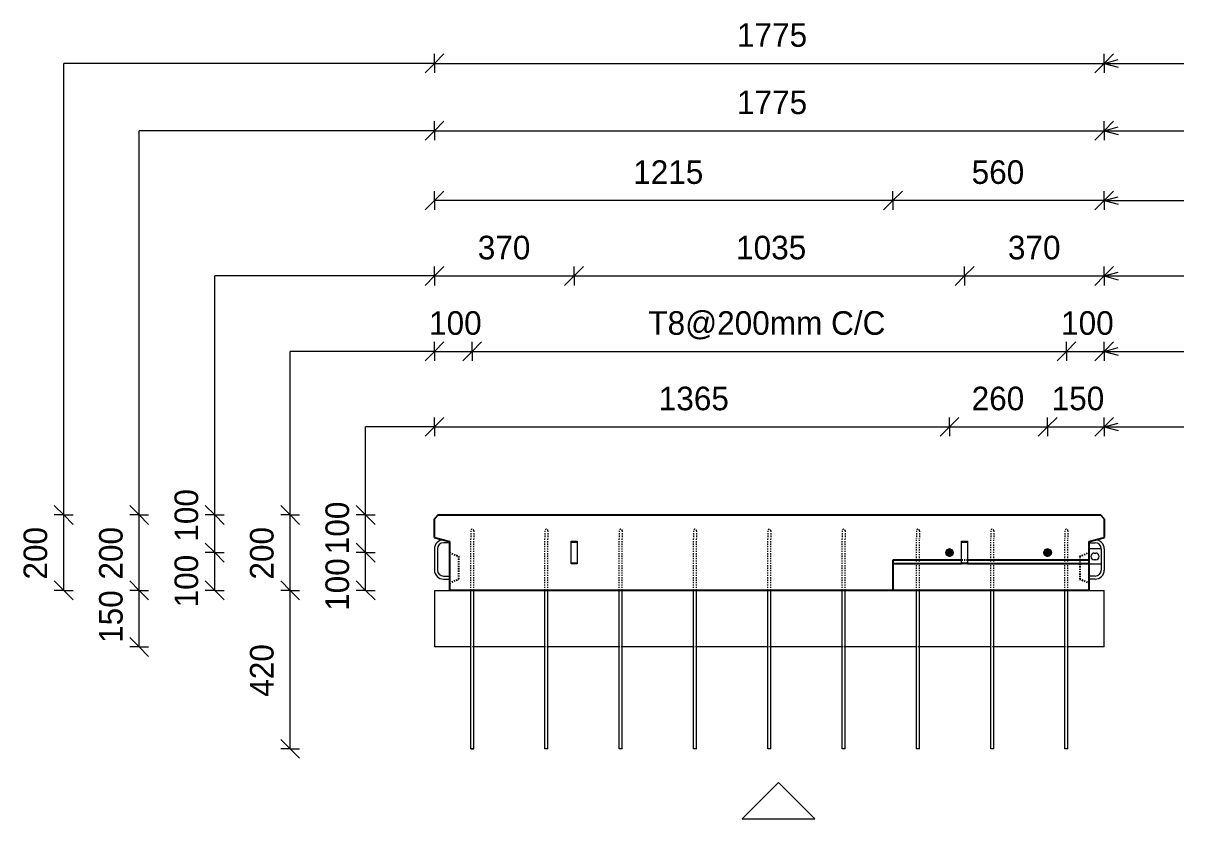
# Model space of a CAD drawing. Header units: millimetres. Extents: x -6666 to 6873, y 1067 to 19439.
# Drawn here: x -3051 to 25, y 17330 to 19439 of the extents above; entities that cross this region are included whole.
import ezdxf

# ---------------------------------------------------------------- set-up
doc = ezdxf.new("R2010")
doc.units = ezdxf.units.MM
doc.linetypes.add('Dash', pattern=[6.36, 3.18, -3.18])
for name, color, linetype, lineweight in [('A-ANNO-DIMS', 211, 'Continuous', 9), ('A-ANNO-DIMS-25', 211, 'Continuous', 9), ('A-DETL-THIN', 151, 'Continuous', 18), ('A-GENM', 13, 'Continuous', 18), ('A-WALL', 113, 'Continuous', 25), ('A-WALL-HDLN', 110, 'Dash', 25), ('G-ANNO-TEXT', 231, 'Continuous', 9), ('S-BEAM', 12, 'Continuous', 18), ('S-BEAM-HDLN', 1, 'Dash', 18), ('S-RBAR', 171, 'Continuous', 18)]:
    doc.layers.add(name, color=color, linetype=linetype, lineweight=lineweight)
doc.styles.add('Nirmala UI Semilight', font='NirmalaS.ttf', dxfattribs={"height": 62.5})
doc.dimstyles.new('Arrow_Filled_-_2_5_NI_UI', dxfattribs={"dimscale": 304.8, "dimtxt": 65.460247, "dimasz": 0.164042, "dimexe": 0.082021, "dimexo": 0.0625, "dimgap": 0.082021, "dimtad": 1, "dimdec": 0, "dimzin": 0, "dimdsep": 46, "dimtxsty": 'Nirmala UI Semilight', "dimblk1": 'OBLIQUE', "dimblk2": 'OBLIQUE', "dimsah": 1, "dimcen": 0.09, "dimazin": 0, "dimtfac": 1, "dimtdec": 4, "dimtix": 1, "dimtmove": 0, "dimatfit": 3, "dimfxl": 0.082021, "dimfxlon": 1, "dimtvp": 1, "dimtolj": 1, "dimtzin": 0, "dimarcsym": 2})
doc.dimstyles.new('Arrow_Filled_-_2_5_NI_UI_1', dxfattribs={"dimscale": 304.8, "dimtxt": 65.460247, "dimasz": 0.164042, "dimexe": 0.082021, "dimexo": 0.0625, "dimgap": 0.082021, "dimtad": 1, "dimdec": 0, "dimzin": 0, "dimdsep": 46, "dimtxsty": 'Nirmala UI Semilight', "dimblk1": 'OBLIQUE', "dimblk2": 'OBLIQUE', "dimsah": 1, "dimcen": 0.09, "dimazin": 0, "dimtfac": 1, "dimtdec": 4, "dimtix": 1, "dimtmove": 2, "dimatfit": 3, "dimfxl": 0.082021, "dimfxlon": 1, "dimtvp": 1, "dimtolj": 1, "dimtzin": 0, "dimarcsym": 2})

# ---------------------------------------------------------------- blocks, each defined once
blk = doc.blocks.new('RR spread anchor face based - RR-SA-4_0-320-1726835-Elevation Top1')
at = {"layer": 'A-GENM'}
for p, q in [((-4324.2, 18045.4), (-4356.2, 18045.4)), ((-4342.5, 18034.4), (-4338.5, 18034.4)), ((-4356.2, 18005.4), (-4324.2, 18005.4)), ((-4338.5, 18016.4), (-4342.5, 18016.4))]:
    blk.add_line(p, q, dxfattribs=at)
for centre, start, end in [((-4342.5, 18025.4), 90, 270), ((-4338.5, 18025.4), 270, 90)]:
    blk.add_arc(centre, 9, start, end, dxfattribs=at)
blk = doc.blocks.new('RR spread anchor face based - RR-SA-7_5-260-1726841-Elevation Top1')
at = {"layer": 'A-GENM'}
for p, q in [((-5729.2, 18063.1), (-5729.2, 18065.6)), ((-5729.2, 18065.6), (-5713.2, 18065.6)), ((-5729.2, 18008.1), (-5729.2, 18063.1)), ((-5729.2, 18063.1), (-5713.2, 18063.1)), ((-5713.2, 18065.6), (-5713.2, 18063.1)), ((-5713.2, 18063.1), (-5713.2, 18008.1)), ((-5729.2, 18005.6), (-5729.2, 18008.1)), ((-5729.2, 18008.1), (-5713.2, 18008.1)), ((-5713.2, 18005.6), (-5729.2, 18005.6)), ((-5713.2, 18008.1), (-5713.2, 18005.6))]:
    blk.add_line(p, q, dxfattribs=at)
blk = doc.blocks.new('DIMBLOCK15-Elevation Top1')
at = {"layer": 'A-ANNO-DIMS-25'}
for p, q in [((-1960.7, 19332.3), (-1935.7, 19357.3)), ((-1960.7, 19332.3), (-1960.7, 19357.3)), ((-185.7, 19332.3), (-160.7, 19357.3)), ((-185.7, 19332.3), (-185.7, 19357.3)), ((-1960.7, 19332.3), (-1985.7, 19307.3)), ((-1960.7, 19332.3), (-185.7, 19332.3)), ((-1960.7, 19332.3), (-1960.7, 19307.3)), ((-185.7, 19332.3), (-210.7, 19307.3)), ((-185.7, 19332.3), (-185.7, 19307.3))]:
    blk.add_line(p, q, dxfattribs=at)
at = {"layer": 'A-ANNO-DIMS-25', "color": 0, "insert": (-1158.9, 19438.9), "char_height": 62.5, "width": 205.664, "attachment_point": 1, "line_spacing_factor": 1.142579, "style": 'Nirmala UI Semilight'}
blk.add_mtext('1775', dxfattribs=at)
blk = doc.blocks.new('_Oblique')
at = {"color": 0, "linetype": 'ByBlock', "lineweight": -2}
blk.add_line((-0.5, -0.5), (0.5, 0.5), dxfattribs=at)
blk = doc.blocks.new('DIMBLOCK16-Elevation Top1')
at = {"layer": 'A-ANNO-DIMS-25'}
for p, q in [((-1960.7, 19153.9), (-1935.7, 19178.9)), ((-1960.7, 19153.9), (-1960.7, 19178.9)), ((-185.7, 19153.9), (-160.7, 19178.9)), ((-185.7, 19153.9), (-185.7, 19178.9)), ((-1960.7, 19153.9), (-1985.7, 19128.9)), ((-1960.7, 19153.9), (-185.7, 19153.9)), ((-1960.7, 19153.9), (-1960.7, 19128.9)), ((-185.7, 19153.9), (-210.7, 19128.9)), ((-185.7, 19153.9), (-185.7, 19128.9))]:
    blk.add_line(p, q, dxfattribs=at)
at = {"layer": 'A-ANNO-DIMS-25', "color": 0, "insert": (-1158.9, 19260.4), "char_height": 62.5, "width": 205.664, "attachment_point": 1, "line_spacing_factor": 1.142579, "style": 'Nirmala UI Semilight'}
blk.add_mtext('1775', dxfattribs=at)
blk = doc.blocks.new('DIMBLOCK17-Elevation Top1')
at = {"layer": 'A-ANNO-DIMS-25'}
for p, q in [((-1960.7, 18768.9), (-1935.7, 18793.9)), ((-1960.7, 18768.9), (-1960.7, 18793.9)), ((-1590.7, 18768.9), (-1565.7, 18793.9)), ((-1590.7, 18768.9), (-1590.7, 18793.9)), ((-1960.7, 18768.9), (-1985.7, 18743.9)), ((-1960.7, 18768.9), (-1590.7, 18768.9)), ((-1960.7, 18768.9), (-1960.7, 18743.9)), ((-1590.7, 18768.9), (-1615.7, 18743.9)), ((-1590.7, 18768.9), (-1590.7, 18743.9))]:
    blk.add_line(p, q, dxfattribs=at)
at = {"layer": 'A-ANNO-DIMS-25', "color": 0, "insert": (-1845.9, 18875.4), "char_height": 62.5, "width": 168.53, "attachment_point": 1, "line_spacing_factor": 1.142579, "style": 'Nirmala UI Semilight'}
blk.add_mtext('370', dxfattribs=at)
blk = doc.blocks.new('DIMBLOCK18-Elevation Top1')
at = {"layer": 'A-ANNO-DIMS-25'}
for p, q in [((-1590.7, 18768.9), (-1565.7, 18793.9)), ((-1590.7, 18768.9), (-1590.7, 18793.9)), ((-555.7, 18768.9), (-530.7, 18793.9)), ((-555.7, 18768.9), (-555.7, 18793.9)), ((-1590.7, 18768.9), (-1615.7, 18743.9)), ((-1590.7, 18768.9), (-555.7, 18768.9)), ((-1590.7, 18768.9), (-1590.7, 18743.9)), ((-555.7, 18768.9), (-580.7, 18743.9)), ((-555.7, 18768.9), (-555.7, 18743.9))]:
    blk.add_line(p, q, dxfattribs=at)
at = {"layer": 'A-ANNO-DIMS-25', "color": 0, "insert": (-1161.3, 18875.4), "char_height": 62.5, "width": 211.377, "attachment_point": 1, "line_spacing_factor": 1.142579, "style": 'Nirmala UI Semilight'}
blk.add_mtext('1035', dxfattribs=at)
blk = doc.blocks.new('DIMBLOCK19-Elevation Top1')
at = {"layer": 'A-ANNO-DIMS-25'}
for p, q in [((-555.7, 18768.9), (-530.7, 18793.9)), ((-555.7, 18768.9), (-555.7, 18793.9)), ((-185.7, 18768.9), (-160.7, 18793.9)), ((-185.7, 18768.9), (-185.7, 18793.9)), ((-555.7, 18768.9), (-580.7, 18743.9)), ((-555.7, 18768.9), (-185.7, 18768.9)), ((-555.7, 18768.9), (-555.7, 18743.9)), ((-185.7, 18768.9), (-210.7, 18743.9)), ((-185.7, 18768.9), (-185.7, 18743.9))]:
    blk.add_line(p, q, dxfattribs=at)
at = {"layer": 'A-ANNO-DIMS-25', "color": 0, "insert": (-440.9, 18875.4), "char_height": 62.5, "width": 168.53, "attachment_point": 1, "line_spacing_factor": 1.142579, "style": 'Nirmala UI Semilight'}
blk.add_mtext('370', dxfattribs=at)
blk = doc.blocks.new('DIMBLOCK20-Elevation Top1')
at = {"layer": 'A-ANNO-DIMS-25'}
for p, q in [((-1960.7, 18568.9), (-1935.7, 18593.9)), ((-1960.7, 18568.9), (-1960.7, 18593.9)), ((-1860.7, 18568.9), (-1835.7, 18593.9)), ((-1860.7, 18568.9), (-1860.7, 18593.9)), ((-1960.7, 18568.9), (-1985.7, 18543.9)), ((-1960.7, 18568.9), (-1860.7, 18568.9)), ((-1960.7, 18568.9), (-1960.7, 18543.9)), ((-1860.7, 18568.9), (-1885.7, 18543.9)), ((-1860.7, 18568.9), (-1860.7, 18543.9))]:
    blk.add_line(p, q, dxfattribs=at)
at = {"layer": 'A-ANNO-DIMS-25', "color": 0, "insert": (-1975, 18675.4), "char_height": 62.5, "width": 154.248, "attachment_point": 1, "line_spacing_factor": 1.142579, "style": 'Nirmala UI Semilight'}
blk.add_mtext('100', dxfattribs=at)
blk = doc.blocks.new('DIMBLOCK21-Elevation Top1')
at = {"layer": 'A-ANNO-DIMS-25'}
for p, q in [((-1860.7, 18568.9), (-1835.7, 18593.9)), ((-1860.7, 18568.9), (-1860.7, 18593.9)), ((-285.7, 18568.9), (-260.7, 18593.9)), ((-285.7, 18568.9), (-285.7, 18593.9)), ((-1860.7, 18568.9), (-1885.7, 18543.9)), ((-1860.7, 18568.9), (-285.7, 18568.9)), ((-1860.7, 18568.9), (-1860.7, 18543.9)), ((-285.7, 18568.9), (-310.7, 18543.9)), ((-285.7, 18568.9), (-285.7, 18543.9))]:
    blk.add_line(p, q, dxfattribs=at)
at = {"layer": 'A-ANNO-DIMS-25', "color": 0, "insert": (-1393.9, 18675.4), "char_height": 62.5, "width": 769.812, "attachment_point": 1, "line_spacing_factor": 1.142579, "style": 'Nirmala UI Semilight'}
blk.add_mtext('T8@200mm C/C', dxfattribs=at)
blk = doc.blocks.new('DIMBLOCK22-Elevation Top1')
at = {"layer": 'A-ANNO-DIMS-25'}
for p, q in [((-285.7, 18568.9), (-260.7, 18593.9)), ((-285.7, 18568.9), (-285.7, 18593.9)), ((-185.7, 18568.9), (-160.7, 18593.9)), ((-185.7, 18568.9), (-185.7, 18593.9)), ((-285.7, 18568.9), (-310.7, 18543.9)), ((-285.7, 18568.9), (-185.7, 18568.9)), ((-285.7, 18568.9), (-285.7, 18543.9)), ((-185.7, 18568.9), (-210.7, 18543.9)), ((-185.7, 18568.9), (-185.7, 18543.9))]:
    blk.add_line(p, q, dxfattribs=at)
at = {"layer": 'A-ANNO-DIMS-25', "color": 0, "insert": (-300, 18675.4), "char_height": 62.5, "width": 154.248, "attachment_point": 1, "line_spacing_factor": 1.142579, "style": 'Nirmala UI Semilight'}
blk.add_mtext('100', dxfattribs=at)
blk = doc.blocks.new('DIMBLOCK23-Elevation Top1')
at = {"layer": 'A-ANNO-DIMS-25'}
for p, q in [((-2943.1, 18135.4), (-2968.1, 18160.4)), ((-2943.1, 18135.4), (-2968.1, 18135.4)), ((-2943.1, 17935.4), (-2943.1, 18135.4)), ((-2943.1, 18135.4), (-2918.1, 18110.4)), ((-2943.1, 18135.4), (-2918.1, 18135.4)), ((-2943.1, 17935.4), (-2968.1, 17960.4)), ((-2943.1, 17935.4), (-2968.1, 17935.4)), ((-2943.1, 17935.4), (-2918.1, 17910.4)), ((-2943.1, 17935.4), (-2918.1, 17935.4))]:
    blk.add_line(p, q, dxfattribs=at)
at = {"layer": 'A-ANNO-DIMS-25', "color": 0, "insert": (-3049.6, 17964), "char_height": 62.5, "width": 171.387, "attachment_point": 1, "rotation": 90, "line_spacing_factor": 1.142579, "style": 'Nirmala UI Semilight'}
blk.add_mtext('200', dxfattribs=at)
blk = doc.blocks.new('DIMBLOCK24-Elevation Top1')
at = {"layer": 'A-ANNO-DIMS-25'}
for p, q in [((-2743.1, 17935.4), (-2768.1, 17960.4)), ((-2743.1, 17935.4), (-2768.1, 17935.4)), ((-2743.1, 17785.4), (-2743.1, 17935.4)), ((-2743.1, 17935.4), (-2718.1, 17910.4)), ((-2743.1, 17935.4), (-2718.1, 17935.4)), ((-2743.1, 17785.4), (-2768.1, 17810.4)), ((-2743.1, 17785.4), (-2768.1, 17785.4)), ((-2743.1, 17785.4), (-2718.1, 17760.4)), ((-2743.1, 17785.4), (-2718.1, 17785.4))]:
    blk.add_line(p, q, dxfattribs=at)
at = {"layer": 'A-ANNO-DIMS-25', "color": 0, "insert": (-2849.6, 17796.2), "char_height": 62.5, "width": 154.248, "attachment_point": 1, "rotation": 90, "line_spacing_factor": 1.142579, "style": 'Nirmala UI Semilight'}
blk.add_mtext('150', dxfattribs=at)
blk = doc.blocks.new('DIMBLOCK25-Elevation Top1')
at = {"layer": 'A-ANNO-DIMS-25'}
for p, q in [((-2743.1, 18135.4), (-2768.1, 18160.4)), ((-2743.1, 18135.4), (-2768.1, 18135.4)), ((-2743.1, 17935.4), (-2743.1, 18135.4)), ((-2743.1, 18135.4), (-2718.1, 18110.4)), ((-2743.1, 18135.4), (-2718.1, 18135.4)), ((-2743.1, 17935.4), (-2768.1, 17960.4)), ((-2743.1, 17935.4), (-2768.1, 17935.4)), ((-2743.1, 17935.4), (-2718.1, 17910.4)), ((-2743.1, 17935.4), (-2718.1, 17935.4))]:
    blk.add_line(p, q, dxfattribs=at)
at = {"layer": 'A-ANNO-DIMS-25', "color": 0, "insert": (-2849.6, 17964), "char_height": 62.5, "width": 171.387, "attachment_point": 1, "rotation": 90, "line_spacing_factor": 1.142579, "style": 'Nirmala UI Semilight'}
blk.add_mtext('200', dxfattribs=at)
blk = doc.blocks.new('DIMBLOCK26-Elevation Top1')
at = {"layer": 'A-ANNO-DIMS-25'}
for p, q in [((-2543.1, 18035.6), (-2568.1, 18060.6)), ((-2543.1, 18035.6), (-2568.1, 18035.6)), ((-2543.1, 17935.4), (-2543.1, 18035.6)), ((-2543.1, 18035.6), (-2518.1, 18010.6)), ((-2543.1, 18035.6), (-2518.1, 18035.6)), ((-2543.1, 17935.4), (-2568.1, 17960.4)), ((-2543.1, 17935.4), (-2568.1, 17935.4)), ((-2543.1, 17935.4), (-2518.1, 17910.4)), ((-2543.1, 17935.4), (-2518.1, 17935.4))]:
    blk.add_line(p, q, dxfattribs=at)
at = {"layer": 'A-ANNO-DIMS-25', "color": 0, "insert": (-2649.6, 17890.3), "char_height": 62.5, "width": 154.248, "attachment_point": 1, "rotation": 90, "line_spacing_factor": 1.142579, "style": 'Nirmala UI Semilight'}
blk.add_mtext('100', dxfattribs=at)
blk = doc.blocks.new('DIMBLOCK27-Elevation Top1')
at = {"layer": 'A-ANNO-DIMS-25'}
for p, q in [((-2543.1, 18135.4), (-2568.1, 18160.4)), ((-2543.1, 18135.4), (-2568.1, 18135.4)), ((-2543.1, 18035.6), (-2543.1, 18135.4)), ((-2543.1, 18135.4), (-2518.1, 18110.4)), ((-2543.1, 18135.4), (-2518.1, 18135.4)), ((-2543.1, 18035.6), (-2568.1, 18060.6)), ((-2543.1, 18035.6), (-2568.1, 18035.6)), ((-2543.1, 18035.6), (-2518.1, 18010.6)), ((-2543.1, 18035.6), (-2518.1, 18035.6))]:
    blk.add_line(p, q, dxfattribs=at)
at = {"layer": 'A-ANNO-DIMS-25', "color": 0, "insert": (-2649.6, 18064.5), "char_height": 62.5, "width": 154.248, "attachment_point": 1, "rotation": 90, "line_spacing_factor": 1.142579, "style": 'Nirmala UI Semilight'}
blk.add_mtext('100', dxfattribs=at)
blk = doc.blocks.new('DIMBLOCK28-Elevation Top1')
at = {"layer": 'A-ANNO-DIMS-25'}
for p, q in [((-2343.1, 17935.4), (-2368.1, 17960.4)), ((-2343.1, 17935.4), (-2368.1, 17935.4)), ((-2343.1, 17515.4), (-2343.1, 17935.4)), ((-2343.1, 17935.4), (-2318.1, 17910.4)), ((-2343.1, 17935.4), (-2318.1, 17935.4)), ((-2343.1, 17515.4), (-2368.1, 17540.4)), ((-2343.1, 17515.4), (-2368.1, 17515.4)), ((-2343.1, 17515.4), (-2318.1, 17490.4)), ((-2343.1, 17515.4), (-2318.1, 17515.4))]:
    blk.add_line(p, q, dxfattribs=at)
at = {"layer": 'A-ANNO-DIMS-25', "color": 0, "insert": (-2449.6, 17653.4), "char_height": 62.5, "width": 172.815, "attachment_point": 1, "rotation": 90, "line_spacing_factor": 1.142579, "style": 'Nirmala UI Semilight'}
blk.add_mtext('420', dxfattribs=at)
blk = doc.blocks.new('DIMBLOCK29-Elevation Top1')
at = {"layer": 'A-ANNO-DIMS-25'}
for p, q in [((-2343.1, 18135.4), (-2368.1, 18160.4)), ((-2343.1, 18135.4), (-2368.1, 18135.4)), ((-2343.1, 17935.4), (-2343.1, 18135.4)), ((-2343.1, 18135.4), (-2318.1, 18110.4)), ((-2343.1, 18135.4), (-2318.1, 18135.4)), ((-2343.1, 17935.4), (-2368.1, 17960.4)), ((-2343.1, 17935.4), (-2368.1, 17935.4)), ((-2343.1, 17935.4), (-2318.1, 17910.4)), ((-2343.1, 17935.4), (-2318.1, 17935.4))]:
    blk.add_line(p, q, dxfattribs=at)
at = {"layer": 'A-ANNO-DIMS-25', "color": 0, "insert": (-2449.6, 17964), "char_height": 62.5, "width": 171.387, "attachment_point": 1, "rotation": 90, "line_spacing_factor": 1.142579, "style": 'Nirmala UI Semilight'}
blk.add_mtext('200', dxfattribs=at)
blk = doc.blocks.new('DIMBLOCK30-Elevation Top1')
at = {"layer": 'A-ANNO-DIMS-25'}
for p, q in [((-1960.7, 18368.9), (-1935.7, 18393.9)), ((-1960.7, 18368.9), (-1960.7, 18393.9)), ((-595.7, 18368.9), (-570.7, 18393.9)), ((-595.7, 18368.9), (-595.7, 18393.9)), ((-1960.7, 18368.9), (-1985.7, 18343.9)), ((-1960.7, 18368.9), (-595.7, 18368.9)), ((-1960.7, 18368.9), (-1960.7, 18343.9)), ((-595.7, 18368.9), (-620.7, 18343.9)), ((-595.7, 18368.9), (-595.7, 18343.9))]:
    blk.add_line(p, q, dxfattribs=at)
at = {"layer": 'A-ANNO-DIMS-25', "color": 0, "insert": (-1366.3, 18475.4), "char_height": 62.5, "width": 211.377, "attachment_point": 1, "line_spacing_factor": 1.142579, "style": 'Nirmala UI Semilight'}
blk.add_mtext('1365', dxfattribs=at)
blk = doc.blocks.new('DIMBLOCK31-Elevation Top1')
at = {"layer": 'A-ANNO-DIMS-25'}
for p, q in [((-595.7, 18368.9), (-570.7, 18393.9)), ((-595.7, 18368.9), (-595.7, 18393.9)), ((-335.7, 18368.9), (-310.7, 18393.9)), ((-335.7, 18368.9), (-335.7, 18393.9)), ((-595.7, 18368.9), (-620.7, 18343.9)), ((-595.7, 18368.9), (-335.7, 18368.9)), ((-595.7, 18368.9), (-595.7, 18343.9)), ((-335.7, 18368.9), (-360.7, 18343.9)), ((-335.7, 18368.9), (-335.7, 18343.9))]:
    blk.add_line(p, q, dxfattribs=at)
at = {"layer": 'A-ANNO-DIMS-25', "color": 0, "insert": (-537.1, 18475.4), "char_height": 62.5, "width": 171.387, "attachment_point": 1, "line_spacing_factor": 1.142579, "style": 'Nirmala UI Semilight'}
blk.add_mtext('260', dxfattribs=at)
blk = doc.blocks.new('DIMBLOCK32-Elevation Top1')
at = {"layer": 'A-ANNO-DIMS-25'}
for p, q in [((-335.7, 18368.9), (-310.7, 18393.9)), ((-335.7, 18368.9), (-335.7, 18393.9)), ((-185.7, 18368.9), (-160.7, 18393.9)), ((-185.7, 18368.9), (-185.7, 18393.9)), ((-335.7, 18368.9), (-360.7, 18343.9)), ((-335.7, 18368.9), (-185.7, 18368.9)), ((-335.7, 18368.9), (-335.7, 18343.9)), ((-185.7, 18368.9), (-210.7, 18343.9)), ((-185.7, 18368.9), (-185.7, 18343.9))]:
    blk.add_line(p, q, dxfattribs=at)
at = {"layer": 'A-ANNO-DIMS-25', "color": 0, "insert": (-325, 18475.4), "char_height": 62.5, "width": 154.248, "attachment_point": 1, "line_spacing_factor": 1.142579, "style": 'Nirmala UI Semilight'}
blk.add_mtext('150', dxfattribs=at)
blk = doc.blocks.new('DIMBLOCK33-Elevation Top1')
at = {"layer": 'A-ANNO-DIMS-25'}
for p, q in [((-2143.1, 18035.4), (-2168.1, 18060.4)), ((-2143.1, 18035.4), (-2168.1, 18035.4)), ((-2143.1, 17935.4), (-2143.1, 18035.4)), ((-2143.1, 18035.4), (-2118.1, 18010.4)), ((-2143.1, 18035.4), (-2118.1, 18035.4)), ((-2143.1, 17935.4), (-2168.1, 17960.4)), ((-2143.1, 17935.4), (-2168.1, 17935.4)), ((-2143.1, 17935.4), (-2118.1, 17910.4)), ((-2143.1, 17935.4), (-2118.1, 17935.4))]:
    blk.add_line(p, q, dxfattribs=at)
at = {"layer": 'A-ANNO-DIMS-25', "color": 0, "insert": (-2249.6, 17881.1), "char_height": 62.5, "width": 154.248, "attachment_point": 1, "rotation": 90, "line_spacing_factor": 1.142579, "style": 'Nirmala UI Semilight'}
blk.add_mtext('100', dxfattribs=at)
blk = doc.blocks.new('DIMBLOCK34-Elevation Top1')
at = {"layer": 'A-ANNO-DIMS-25'}
for p, q in [((-2143.1, 18135.4), (-2168.1, 18160.4)), ((-2143.1, 18135.4), (-2168.1, 18135.4)), ((-2143.1, 18035.4), (-2143.1, 18135.4)), ((-2143.1, 18135.4), (-2118.1, 18110.4)), ((-2143.1, 18135.4), (-2118.1, 18135.4)), ((-2143.1, 18035.4), (-2168.1, 18060.4)), ((-2143.1, 18035.4), (-2168.1, 18035.4)), ((-2143.1, 18035.4), (-2118.1, 18010.4)), ((-2143.1, 18035.4), (-2118.1, 18035.4))]:
    blk.add_line(p, q, dxfattribs=at)
at = {"layer": 'A-ANNO-DIMS-25', "color": 0, "insert": (-2249.6, 18031.2), "char_height": 62.5, "width": 154.248, "attachment_point": 1, "rotation": 90, "line_spacing_factor": 1.142579, "style": 'Nirmala UI Semilight'}
blk.add_mtext('100', dxfattribs=at)
blk = doc.blocks.new('DIMBLOCK35-Elevation Top1')
at = {"layer": 'A-ANNO-DIMS-25'}
for p, q in [((-745.7, 18968.9), (-720.7, 18993.9)), ((-745.7, 18968.9), (-745.7, 18993.9)), ((-185.7, 18968.9), (-160.7, 18993.9)), ((-185.7, 18968.9), (-185.7, 18993.9)), ((-745.7, 18968.9), (-770.7, 18943.9)), ((-185.7, 18968.9), (-745.7, 18968.9)), ((-745.7, 18968.9), (-745.7, 18943.9)), ((-185.7, 18968.9), (-210.7, 18943.9)), ((-185.7, 18968.9), (-185.7, 18943.9))]:
    blk.add_line(p, q, dxfattribs=at)
at = {"layer": 'A-ANNO-DIMS-25', "color": 0, "insert": (-537.1, 19075.4), "char_height": 62.5, "width": 171.387, "attachment_point": 1, "line_spacing_factor": 1.142579, "style": 'Nirmala UI Semilight'}
blk.add_mtext('560', dxfattribs=at)
blk = doc.blocks.new('DIMBLOCK36-Elevation Top1')
at = {"layer": 'A-ANNO-DIMS-25'}
for p, q in [((-1960.7, 18968.9), (-1935.7, 18993.9)), ((-1960.7, 18968.9), (-1960.7, 18993.9)), ((-745.7, 18968.9), (-720.7, 18993.9)), ((-745.7, 18968.9), (-745.7, 18993.9)), ((-1960.7, 18968.9), (-1985.7, 18943.9)), ((-745.7, 18968.9), (-1960.7, 18968.9)), ((-1960.7, 18968.9), (-1960.7, 18943.9)), ((-745.7, 18968.9), (-770.7, 18943.9)), ((-745.7, 18968.9), (-745.7, 18943.9))]:
    blk.add_line(p, q, dxfattribs=at)
at = {"layer": 'A-ANNO-DIMS-25', "color": 0, "insert": (-1434.1, 19075.4), "char_height": 62.5, "width": 194.238, "attachment_point": 1, "line_spacing_factor": 1.142579, "style": 'Nirmala UI Semilight'}
blk.add_mtext('1215', dxfattribs=at)

msp = doc.modelspace()

# ---------------------------------------------------------------- hatches: boundary and pattern name
at = {"layer": 'S-RBAR'}
for points in [[(-595.7, 18025.4), (-588.6, 18028.4), (-585.7, 18035.4), (-588.6, 18042.5), (-595.7, 18045.4), (-602.8, 18042.5), (-605.7, 18035.4), (-602.8, 18028.4)], [(-335.7, 18025.4), (-328.6, 18028.4), (-325.7, 18035.4), (-328.6, 18042.5), (-335.7, 18045.4), (-342.8, 18042.5), (-345.7, 18035.4), (-342.8, 18028.4)]]:
    msp.add_hatch(color=256, dxfattribs=at).paths.add_polyline_path(points)
h = msp.add_hatch(color=256, dxfattribs=at)
edge = h.paths.add_edge_path()
edge.add_arc((-595.7, 18035.4), 10, 0, 360)
h = msp.add_hatch(color=256, dxfattribs=at)
edge = h.paths.add_edge_path()
edge.add_arc((-335.7, 18035.4), 10, 0, 360)

# ---------------------------------------------------------------- linework, layer by layer
at = {"layer": 'A-DETL-THIN'}
for p, q in [((-2943.1, 18135.4), (-2943.1, 19332.3)), ((-1960.7, 19332.3), (-2943.1, 19332.3)), ((-2743.1, 18135.4), (-2743.1, 19153.9)), ((-1960.7, 19153.9), (-2743.1, 19153.9)), ((-2543.1, 18135.4), (-2543.1, 18768.9)), ((-1960.7, 18768.9), (-2543.1, 18768.9)), ((-2343.1, 18135.4), (-2343.1, 18568.9)), ((-1960.7, 18568.9), (-2343.1, 18568.9)), ((-2143.1, 18135.4), (-2143.1, 18368.9)), ((-1960.7, 18368.9), (-2143.1, 18368.9)), ((-1864.7, 17515.4), (-1856.7, 17515.4)), ((-1049, 17426.3), (-1145.4, 17329.9)), ((-952.6, 17329.9), (-1049, 17426.3)), ((-1145.4, 17329.9), (-952.6, 17329.9))]:
    msp.add_line(p, q, dxfattribs=at)
at = {"layer": 'A-WALL'}
for p, q in [((-1950.7, 18135.4), (-1960.7, 18125.4)), ((-1960.7, 18075.4), (-1960.7, 18125.4)), ((-1950.7, 18135.4), (-195.7, 18135.4)), ((-185.7, 18125.4), (-195.7, 18135.4)), ((-185.7, 18125.4), (-185.7, 18075.4)), ((-1960.7, 18075.4), (-1920.7, 18065.4)), ((-1920.7, 18065.4), (-1920.7, 17935.4)), ((-225.7, 18065.4), (-185.7, 18075.4)), ((-225.7, 17935.4), (-225.7, 18065.4)), ((-745.7, 18015.6), (-745.7, 17935.4)), ((-563.7, 18015.6), (-745.7, 18015.6)), ((-563.7, 18005.6), (-745.7, 18005.6)), ((-225.7, 18015.6), (-547.7, 18015.6)), ((-225.7, 18005.6), (-547.7, 18005.6)), ((-225.7, 17935.4), (-1920.7, 17935.4))]:
    msp.add_line(p, q, dxfattribs=at)
at = {"layer": 'A-WALL-HDLN'}
for p, q in [((-1920.7, 18035.4), (-1895.7, 18025.4)), ((-1895.7, 17965.4), (-1895.7, 18025.4)), ((-250.7, 18025.4), (-225.7, 18035.4)), ((-250.7, 18025.4), (-250.7, 18015.6)), ((-547.7, 18015.6), (-563.6, 18015.6)), ((-250.7, 18015.5), (-250.7, 18005.6)), ((-250.7, 18005.5), (-250.7, 17965.4)), ((-1920.7, 17955.4), (-1895.7, 17965.4)), ((-250.7, 17965.4), (-225.7, 17955.5))]:
    msp.add_line(p, q, dxfattribs=at)
at = {"layer": 'G-ANNO-TEXT', "color": 10}
for p, q in [((-186.1, 19332.3), (-148.6, 19342.3)), ((-186.1, 19332.3), (-148.6, 19322.2)), ((-186.1, 19332.3), (25.2, 19332.3)), ((-186.1, 19153.8), (-148.6, 19163.9)), ((-186.1, 19153.8), (-148.6, 19143.8)), ((-186.1, 19153.8), (25.2, 19153.8)), ((-186.1, 18968.8), (-148.6, 18978.9)), ((-186.1, 18968.8), (-148.6, 18958.8)), ((-186.1, 18968.8), (25.2, 18968.8)), ((-186.1, 18768.8), (-148.6, 18778.9)), ((-186.1, 18768.8), (-148.6, 18758.8)), ((-186.1, 18768.8), (25.2, 18768.8)), ((-186.1, 18568.8), (-148.6, 18578.9)), ((-186.1, 18568.8), (-148.6, 18558.8)), ((-186.1, 18568.8), (25.2, 18568.8)), ((-186.1, 18368.8), (-148.6, 18378.9)), ((-186.1, 18368.8), (-148.6, 18358.8)), ((-186.1, 18368.8), (25.2, 18368.8))]:
    msp.add_line(p, q, dxfattribs=at)
at = {"layer": 'S-BEAM'}
for p, q in [((-1960.7, 17935.4), (-1920.7, 17935.4)), ((-1960.7, 17935.4), (-1960.7, 17785.4)), ((-225.7, 17935.4), (-185.7, 17935.4)), ((-185.7, 17785.4), (-185.7, 17935.4)), ((-1864.7, 17785.4), (-1960.7, 17785.4)), ((-1667.8, 17785.4), (-1856.7, 17785.4)), ((-1470.9, 17785.4), (-1659.8, 17785.4)), ((-1274.1, 17785.4), (-1462.9, 17785.4)), ((-1077.2, 17785.4), (-1266, 17785.4)), ((-880.3, 17785.4), (-1069.1, 17785.4)), ((-683.4, 17785.4), (-872.3, 17785.4)), ((-486.6, 17785.4), (-675.4, 17785.4)), ((-289.7, 17785.4), (-478.6, 17785.4)), ((-185.7, 17785.4), (-281.7, 17785.4))]:
    msp.add_line(p, q, dxfattribs=at)
at = {"layer": 'S-BEAM-HDLN'}
for p, q in [((-1856.7, 17785.4), (-1864.6, 17785.4)), ((-1659.9, 17785.4), (-1667.8, 17785.4)), ((-1463, 17785.4), (-1470.9, 17785.4)), ((-1266.1, 17785.4), (-1274, 17785.4)), ((-1069.2, 17785.4), (-1077.1, 17785.4)), ((-872.4, 17785.4), (-880.3, 17785.4)), ((-675.5, 17785.4), (-683.4, 17785.4)), ((-478.6, 17785.4), (-486.5, 17785.4)), ((-281.7, 17785.4), (-289.6, 17785.4))]:
    msp.add_line(p, q, dxfattribs=at)
at = {"layer": 'S-RBAR', "linetype": 'Dash'}
for p, q in [((-1864.7, 18093.4), (-1864.7, 18073.4)), ((-1856.7, 18093.4), (-1856.7, 18073.4)), ((-1667.8, 18093.4), (-1667.8, 18073.4)), ((-1659.8, 18093.4), (-1659.8, 18073.4)), ((-1470.9, 18093.4), (-1470.9, 18073.4)), ((-1462.9, 18093.4), (-1462.9, 18073.4)), ((-1274.1, 18093.4), (-1274.1, 18073.4)), ((-1266.1, 18093.4), (-1266.1, 18073.4)), ((-1077.2, 18093.4), (-1077.2, 18073.4)), ((-1069.2, 18093.4), (-1069.2, 18073.4)), ((-880.3, 18093.4), (-880.3, 18073.4)), ((-872.3, 18093.4), (-872.3, 18073.4)), ((-683.4, 18093.4), (-683.4, 18073.4)), ((-675.4, 18093.4), (-675.4, 18073.4)), ((-486.6, 18093.4), (-486.6, 18073.4)), ((-478.6, 18093.4), (-478.6, 18073.4)), ((-289.7, 18093.4), (-289.7, 18073.4)), ((-281.7, 18093.4), (-281.7, 18073.4)), ((-1864.7, 17935.5), (-1864.7, 18073.4)), ((-1856.7, 17935.5), (-1856.7, 18073.4)), ((-1667.8, 17935.5), (-1667.8, 18073.4)), ((-1659.8, 17935.5), (-1659.8, 18073.4)), ((-1470.9, 17935.5), (-1470.9, 18073.4)), ((-1462.9, 17935.5), (-1462.9, 18073.4)), ((-1274.1, 17935.5), (-1274.1, 18073.4)), ((-1266.1, 17935.5), (-1266.1, 18073.4)), ((-1077.2, 17935.5), (-1077.2, 18073.4)), ((-1069.2, 17935.5), (-1069.2, 18073.4)), ((-880.3, 17935.5), (-880.3, 18073.4)), ((-872.3, 17935.5), (-872.3, 18073.4)), ((-683.4, 18015.6), (-683.4, 18073.4)), ((-675.4, 18015.6), (-675.4, 18073.4)), ((-486.6, 18015.6), (-486.6, 18073.4)), ((-478.6, 18015.6), (-478.6, 18073.4)), ((-289.7, 18015.6), (-289.7, 18073.4)), ((-281.7, 18015.6), (-281.7, 18073.4)), ((-683.4, 18005.6), (-683.4, 18015.5)), ((-683.4, 17935.5), (-683.4, 18005.5)), ((-675.4, 18005.6), (-675.4, 18015.5)), ((-675.4, 17935.5), (-675.4, 18005.5)), ((-486.6, 18005.6), (-486.6, 18015.5)), ((-486.6, 17935.5), (-486.6, 18005.5)), ((-478.6, 18005.6), (-478.6, 18015.5)), ((-478.6, 17935.5), (-478.6, 18005.5)), ((-289.7, 18005.6), (-289.7, 18015.5)), ((-289.7, 17935.5), (-289.7, 18005.5)), ((-281.7, 18005.6), (-281.7, 18015.5)), ((-281.7, 17935.5), (-281.7, 18005.5))]:
    msp.add_line(p, q, dxfattribs=at)
at = {"layer": 'S-RBAR'}
for p, q in [((-1920.7, 18061.4), (-1936.7, 18061.4)), ((-225.7, 18061.4), (-209.7, 18061.4)), ((-1960.7, 18045.4), (-1960.7, 17989.4)), ((-1952.7, 18045.4), (-1952.7, 17989.4)), ((-602.8, 18042.5), (-605.7, 18035.4)), ((-605.7, 18035.4), (-602.8, 18028.4)), ((-595.7, 18045.4), (-602.8, 18042.5)), ((-602.8, 18028.4), (-595.7, 18025.4)), ((-588.6, 18042.5), (-595.7, 18045.4)), ((-595.7, 18025.4), (-588.6, 18028.4)), ((-585.7, 18035.4), (-588.6, 18042.5)), ((-588.6, 18028.4), (-585.7, 18035.4)), ((-342.8, 18042.5), (-345.7, 18035.4)), ((-345.7, 18035.4), (-342.8, 18028.4)), ((-335.7, 18045.4), (-342.8, 18042.5)), ((-342.8, 18028.4), (-335.7, 18025.4)), ((-328.6, 18042.5), (-335.7, 18045.4)), ((-335.7, 18025.4), (-328.6, 18028.4)), ((-325.7, 18035.4), (-328.6, 18042.5)), ((-328.6, 18028.4), (-325.7, 18035.4)), ((-193.7, 18045.4), (-193.7, 17989.4)), ((-185.7, 18045.4), (-185.7, 17989.4)), ((-1936.7, 17973.4), (-1920.7, 17973.4)), ((-1936.7, 17965.4), (-1920.7, 17965.4)), ((-209.7, 17965.4), (-225.7, 17965.4)), ((-209.7, 17973.4), (-225.6, 17973.4)), ((-1864.7, 17515.4), (-1864.7, 17935.4)), ((-1856.7, 17515.4), (-1856.7, 17935.4)), ((-1667.8, 17515.4), (-1667.8, 17935.4)), ((-1659.8, 17515.4), (-1659.8, 17935.4)), ((-1470.9, 17515.4), (-1470.9, 17935.4)), ((-1462.9, 17515.4), (-1462.9, 17935.4)), ((-1274.1, 17515.4), (-1274.1, 17935.4)), ((-1266.1, 17515.4), (-1266.1, 17935.4)), ((-1077.2, 17515.4), (-1077.2, 17935.4)), ((-1069.2, 17515.4), (-1069.2, 17935.4)), ((-880.3, 17515.4), (-880.3, 17935.4)), ((-872.3, 17515.4), (-872.3, 17935.4)), ((-683.4, 17515.4), (-683.4, 17935.4)), ((-675.4, 17515.4), (-675.4, 17935.4)), ((-486.6, 17515.4), (-486.6, 17935.4)), ((-478.6, 17515.4), (-478.6, 17935.4)), ((-289.7, 17515.4), (-289.7, 17935.4)), ((-281.7, 17515.4), (-281.7, 17935.4)), ((-1856.7, 17515.4), (-1864.7, 17515.4)), ((-1659.8, 17515.4), (-1667.8, 17515.4)), ((-1462.9, 17515.4), (-1470.9, 17515.4)), ((-1266.1, 17515.4), (-1274.1, 17515.4)), ((-1069.2, 17515.4), (-1077.2, 17515.4)), ((-872.3, 17515.4), (-880.3, 17515.4)), ((-675.4, 17515.4), (-683.4, 17515.4)), ((-478.6, 17515.4), (-486.6, 17515.4)), ((-281.7, 17515.4), (-289.7, 17515.4))]:
    msp.add_line(p, q, dxfattribs=at)
for centre in [(-595.7, 18035.4), (-335.7, 18035.4)]:
    msp.add_circle(centre, 10, dxfattribs=at)
at = {"layer": 'S-RBAR', "linetype": 'Dash'}
for centre in [(-1860.7, 18093.4), (-1663.8, 18093.4), (-1466.9, 18093.4), (-1270.1, 18093.4), (-1073.2, 18093.4), (-876.3, 18093.4), (-679.4, 18093.4), (-482.6, 18093.4), (-285.7, 18093.4)]:
    msp.add_arc(centre, 4, 0, 180, dxfattribs=at)
at = {"layer": 'S-RBAR'}
for centre, radius, start, end in [((-1936.7, 18045.4), 24, 90.3236, 180), ((-1936.7, 18045.4), 16, 90, 180), ((-209.7, 18045.4), 16, 0, 90), ((-209.7, 18045.4), 24, 0, 89.6764), ((-1936.7, 17989.4), 24, 180, 270), ((-1936.7, 17989.4), 16, 180, 270), ((-209.7, 17989.4), 16, 270, 0), ((-209.7, 17989.4), 24, 270, 360)]:
    msp.add_arc(centre, radius, start, end, dxfattribs=at)

# ---------------------------------------------------------------- block references
at = {"layer": 'A-GENM'}
for name, p in [('RR spread anchor face based - RR-SA-7_5-260-1726841-Elevation Top1', (4130.5, 0)), ('RR spread anchor face based - RR-SA-7_5-260-1726841-Elevation Top1', (5165.5, 0)), ('RR spread anchor face based - RR-SA-4_0-320-1726835-Elevation Top1', (4130.5, 0))]:
    msp.add_blockref(name, p, dxfattribs=at)

# ---------------------------------------------------------------- dimensions: what is measured, and where the dimension line sits
at = {"layer": 'A-ANNO-DIMS'}
for base, p1, p2, override, picture, middle in [((-185.7, 19332.3), (-1960.7, 19307.3), (-185.7, 19307.3), {"dimpost": '<>', "dimfxl": 1775}, 'DIMBLOCK15-Elevation Top1', (-1073.2, 19389.8)), ((-185.7, 19153.9), (-1960.7, 19128.9), (-185.7, 19128.9), {"dimpost": '<>', "dimfxl": 1775}, 'DIMBLOCK16-Elevation Top1', (-1073.2, 19211.3)), ((-1960.7, 18968.9), (-745.7, 18943.9), (-1960.7, 18943.9), {"dimpost": '<>', "dimfxl": 1215}, 'DIMBLOCK36-Elevation Top1', (-1353.2, 19026.3)), ((-745.7, 18968.9), (-185.7, 18943.9), (-745.7, 18943.9), {"dimpost": '<>', "dimfxl": 560}, 'DIMBLOCK35-Elevation Top1', (-465.7, 19026.2)), ((-1590.7, 18768.9), (-1960.7, 18743.9), (-1590.7, 18743.9), {"dimpost": '<>', "dimfxl": 370}, 'DIMBLOCK17-Elevation Top1', (-1775.7, 18826.2)), ((-555.7, 18768.9), (-1590.7, 18743.9), (-555.7, 18743.9), {"dimpost": '<>', "dimfxl": 1035}, 'DIMBLOCK18-Elevation Top1', (-1073.2, 18826.4)), ((-185.7, 18768.9), (-555.7, 18743.9), (-185.7, 18743.9), {"dimpost": '<>', "dimfxl": 370}, 'DIMBLOCK19-Elevation Top1', (-370.7, 18826.2)), ((-1860.7, 18568.9), (-1960.7, 18543.9), (-1860.7, 18543.9), {"dimpost": '<>', "dimfxl": 100}, 'DIMBLOCK20-Elevation Top1', (-1910.7, 18626.3)), ((-185.7, 18568.9), (-285.7, 18543.9), (-185.7, 18543.9), {"dimpost": '<>', "dimfxl": 100}, 'DIMBLOCK22-Elevation Top1', (-235.7, 18626.3)), ((-595.7, 18368.9), (-1960.7, 18343.9), (-595.7, 18343.9), {"dimpost": '<>', "dimfxl": 1365}, 'DIMBLOCK30-Elevation Top1', (-1278.2, 18426.4)), ((-335.7, 18368.9), (-595.7, 18343.9), (-335.7, 18343.9), {"dimpost": '<>', "dimfxl": 260}, 'DIMBLOCK31-Elevation Top1', (-465.7, 18426.2)), ((-185.7, 18368.9), (-335.7, 18343.9), (-185.7, 18343.9), {"dimpost": '<>', "dimfxl": 150}, 'DIMBLOCK32-Elevation Top1', (-260.7, 18426.3))]:
    dim = msp.add_linear_dim(base=base, p1=p1, p2=p2, dimstyle='Arrow_Filled_-_2_5_NI_UI', override=override, dxfattribs=at)
    dim.commit()
    dim.dimension.update_dxf_attribs({"geometry": picture, "text_midpoint": middle})
dim = msp.add_linear_dim(base=(-285.7, 18568.9), p1=(-1860.7, 18543.9), p2=(-285.7, 18543.9), text='T8@200mm C/C', dimstyle='Arrow_Filled_-_2_5_NI_UI', override={"dimpost": '<>', "dimfxl": 1575}, dxfattribs=at)
dim.commit()
dim.dimension.update_dxf_attribs({"geometry": 'DIMBLOCK21-Elevation Top1', "text_midpoint": (-1073.2, 18630.8)})
for base, p1, p2, override, picture, middle in [((-2543.1, 18135.4), (-2518.1, 18035.6), (-2518.1, 18135.4), {"dimpost": '<>', "dimfxl": 99.868282}, 'DIMBLOCK27-Elevation Top1', (-2608, 18141.6)), ((-2143.1, 18135.4), (-2118.1, 18035.4), (-2118.1, 18135.4), {"dimpost": '<>', "dimfxl": 100}, 'DIMBLOCK34-Elevation Top1', (-2208, 18108.3)), ((-2543.1, 18035.6), (-2518.1, 17935.4), (-2518.1, 18035.6), {"dimpost": '<>', "dimfxl": 100.131718}, 'DIMBLOCK26-Elevation Top1', (-2608, 17967.5)), ((-2143.1, 18035.4), (-2118.1, 17935.4), (-2118.1, 18035.4), {"dimpost": '<>', "dimfxl": 100}, 'DIMBLOCK33-Elevation Top1', (-2208, 17958.2))]:
    dim = msp.add_linear_dim(base=base, p1=p1, p2=p2, angle=90, dimstyle='Arrow_Filled_-_2_5_NI_UI_1', override=override, dxfattribs=at)
    dim.commit()
    dim.dimension.update_dxf_attribs({"geometry": picture, "text_midpoint": middle, "dimtype": 160, "text_rotation": 90})
for base, p1, p2, override, picture, middle in [((-2943.1, 18135.4), (-2918.1, 17935.4), (-2918.1, 18135.4), {"dimpost": '<>', "dimfxl": 200}, 'DIMBLOCK23-Elevation Top1', (-3000.4, 18035.4)), ((-2743.1, 18135.4), (-2718.1, 17935.4), (-2718.1, 18135.4), {"dimpost": '<>', "dimfxl": 200}, 'DIMBLOCK25-Elevation Top1', (-2800.4, 18035.4)), ((-2343.1, 18135.4), (-2318.1, 17935.4), (-2318.1, 18135.4), {"dimpost": '<>', "dimfxl": 200}, 'DIMBLOCK29-Elevation Top1', (-2400.4, 18035.4)), ((-2743.1, 17935.4), (-2718.1, 17785.4), (-2718.1, 17935.4), {"dimpost": '<>', "dimfxl": 150}, 'DIMBLOCK24-Elevation Top1', (-2800.6, 17860.4)), ((-2343.1, 17935.4), (-2318.1, 17515.4), (-2318.1, 17935.4), {"dimpost": '<>', "dimfxl": 420}, 'DIMBLOCK28-Elevation Top1', (-2400.4, 17725.4))]:
    dim = msp.add_linear_dim(base=base, p1=p1, p2=p2, angle=90, dimstyle='Arrow_Filled_-_2_5_NI_UI', override=override, dxfattribs=at)
    dim.commit()
    dim.dimension.update_dxf_attribs({"geometry": picture, "text_midpoint": middle})

doc.saveas('drawing.dxf')
